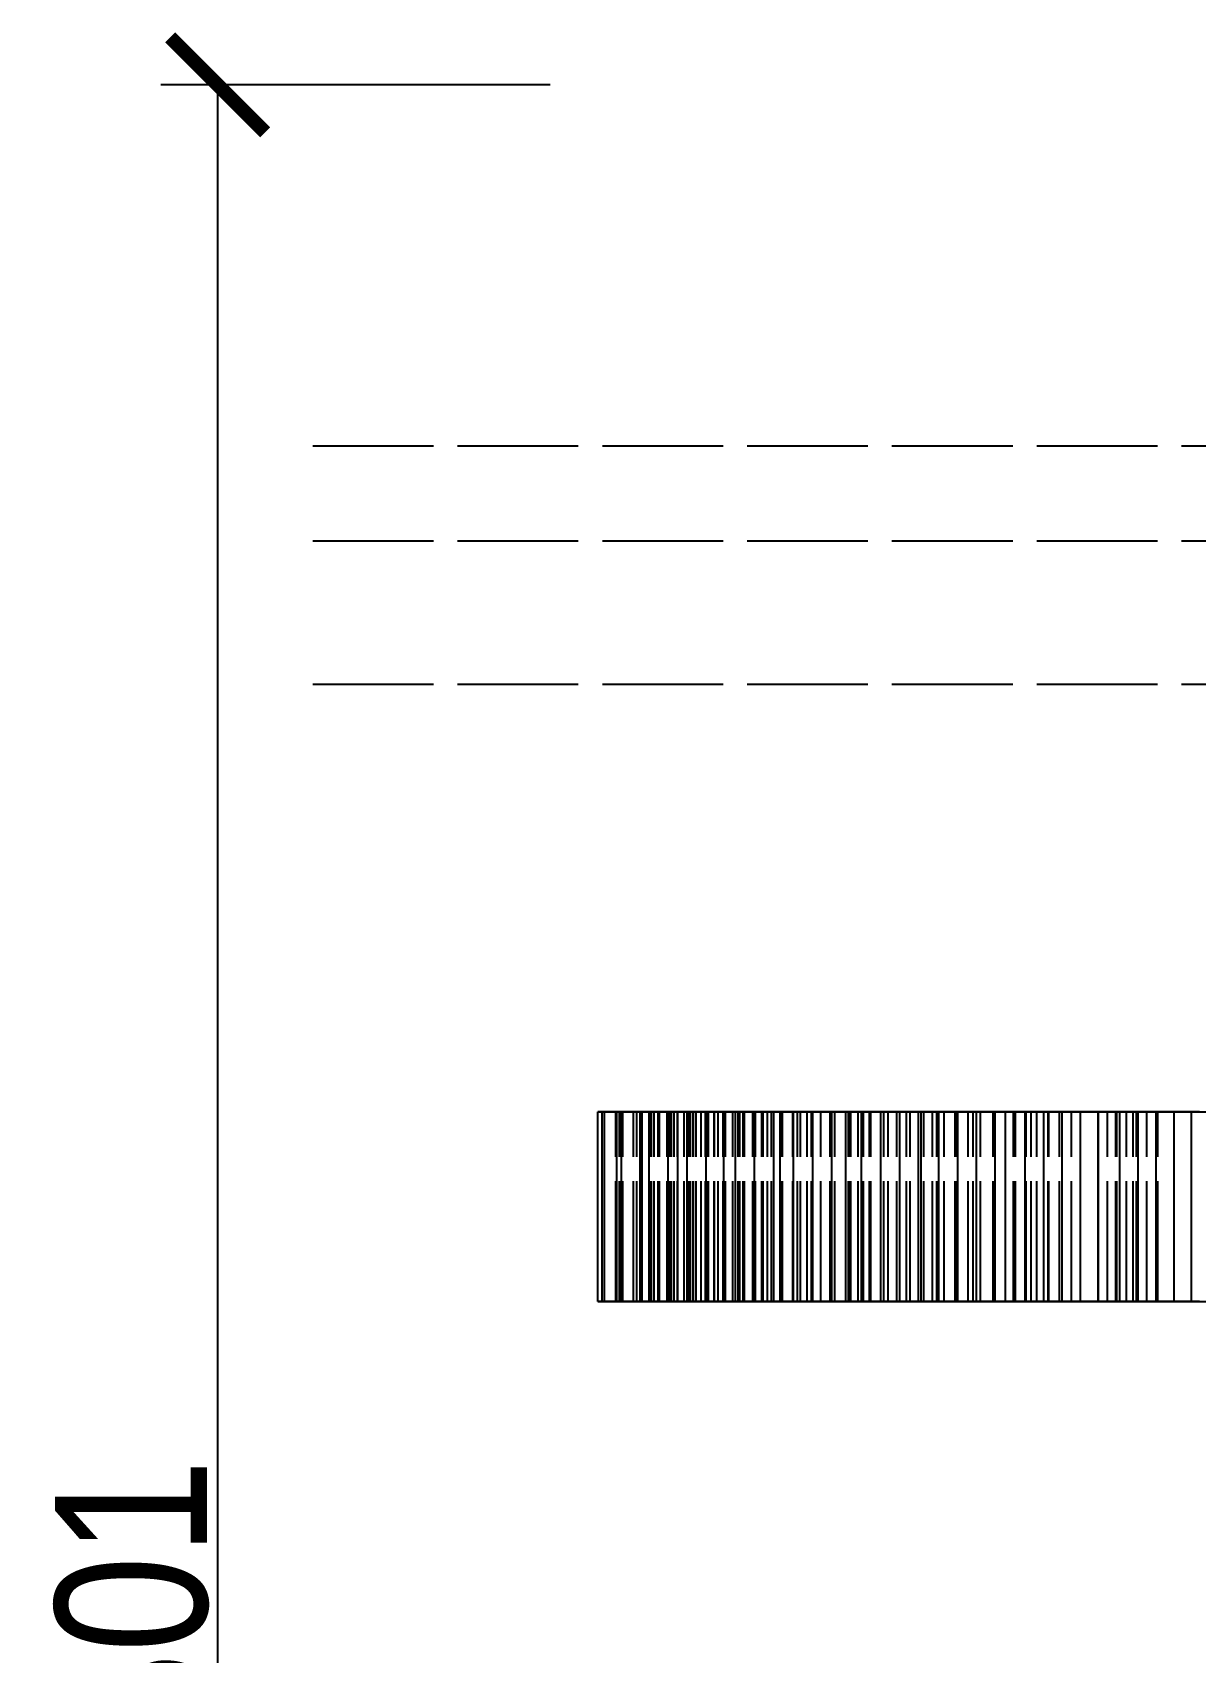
# Model space of a CAD drawing. Header units: millimetres. Extents: x -29 to 156, y -45 to 87.
# Drawn here: x -28.95 to -16.71, y 69.5 to 86.55 of the extents above; entities that cross this region are included whole.
import ezdxf

# ---------------------------------------------------------------- set-up
doc = ezdxf.new("R2010")
doc.units = ezdxf.units.MM
doc.linetypes.add('DASHED', pattern=[1.524, 1.27, -0.254])
for name, color, linetype in [('DIMS', 3, 'CONTINUOUS'), ('HIDDEN', 8, 'DASHED'), ('VISIBLE', 7, 'CONTINUOUS')]:
    doc.layers.add(name, color=color, linetype=linetype)
doc.styles.add('OpenSansCondensed-Light', font='OpenSansCondensed-Light.ttf')
doc.dimstyles.new('EZDXF', dxfattribs={"dimtxt": 0.25, "dimasz": 0.175, "dimexe": 0.375, "dimexo": 0.125, "dimgap": 0.1, "dimtad": 1, "dimlfac": 100, "dimzin": 12, "dimdsep": 46, "dimtxsty": 'OpenSansCondensed-Light', "dimblk": 'ARCHTICK', "dimcen": 2.5, "dimazin": 3, "dimtfac": 0.5, "dimtmove": 2, "dimatfit": 3})

# ---------------------------------------------------------------- blocks, each defined once
blk = doc.blocks.new('_ARCHTICK')
at = {"color": 0, "linetype": 'BYBLOCK', "const_width": 0.15}
blk.add_lwpolyline([(-0.5, -0.5), (0.5, 0.5)], dxfattribs=at)

msp = doc.modelspace()

# ---------------------------------------------------------------- linework, layer by layer
at = {"layer": 'HIDDEN'}
for p, q in [((-26, 82.20144), (26, 82.20144)), ((-26, 81.20144), (26, 81.20144)), ((-26, 79.69144), (26, 79.69144))]:
    msp.add_line(p, q, dxfattribs=at)
for points in [[(-22.99933, 75.19144), (-22.81111, 75.19144)], [(-22.99933, 73.19144), (-22.99933, 75.19144)], [(-22.95554, 75.19144), (-22.93108, 75.19144)], [(-22.7731, 75.19144), (-22.95554, 75.19144)], [(-22.95554, 75.19144), (-22.7731, 75.19144)], [(-22.81111, 75.19144), (-22.95554, 75.19144)], [(-22.95554, 73.19144), (-22.95554, 75.19144)], [(-22.93108, 75.19144), (-22.73799, 75.19144)], [(-22.93108, 73.19144), (-22.93108, 75.19144)], [(-22.81111, 75.19144), (-22.62269, 75.19144)], [(-22.62269, 75.19144), (-22.81111, 75.19144)], [(-22.81111, 73.19144), (-22.81111, 75.19144)], [(-22.81111, 73.19144), (-22.81111, 75.19144)], [(-22.7999, 75.19144), (-22.7511, 75.19144)], [(-22.62415, 75.19144), (-22.7999, 75.19144)], [(-22.7999, 75.19144), (-22.62415, 75.19144)], [(-22.73799, 75.19144), (-22.7999, 75.19144)], [(-22.7999, 73.19144), (-22.7999, 75.19144)], [(-22.59012, 75.19144), (-22.7731, 75.19144)], [(-22.7731, 75.19144), (-22.59012, 75.19144)], [(-22.7731, 73.19144), (-22.7731, 75.19144)], [(-22.7731, 73.19144), (-22.7731, 75.19144)], [(-22.7511, 75.19144), (-22.55408, 75.19144)], [(-22.7511, 73.19144), (-22.7511, 75.19144)], [(-22.73799, 75.19144), (-22.54505, 75.19144)], [(-22.54505, 75.19144), (-22.73799, 75.19144)], [(-22.73799, 73.19144), (-22.73799, 75.19144)], [(-22.73799, 73.19144), (-22.73799, 75.19144)], [(-22.44749, 75.19144), (-22.62415, 75.19144)], [(-22.62415, 75.19144), (-22.44749, 75.19144)], [(-22.62415, 73.19144), (-22.62415, 75.19144)], [(-22.62415, 73.19144), (-22.62415, 75.19144)], [(-22.62269, 75.19144), (-22.43413, 75.19144)], [(-22.43413, 75.19144), (-22.62269, 75.19144)], [(-22.62269, 73.19144), (-22.62269, 75.19144)], [(-22.62269, 73.19144), (-22.62269, 75.19144)], [(-22.40662, 75.19144), (-22.59012, 75.19144)], [(-22.59012, 75.19144), (-22.40662, 75.19144)], [(-22.59012, 73.19144), (-22.59012, 75.19144)], [(-22.59012, 73.19144), (-22.59012, 75.19144)], [(-22.55408, 75.19144), (-22.35757, 75.19144)], [(-22.55408, 73.19144), (-22.55408, 75.19144)], [(-22.54505, 75.19144), (-22.35234, 75.19144)], [(-22.35234, 75.19144), (-22.54505, 75.19144)], [(-22.54505, 73.19144), (-22.54505, 75.19144)], [(-22.54505, 73.19144), (-22.54505, 75.19144)], [(-22.53319, 75.19144), (-22.46029, 75.19144)], [(-22.36497, 75.19144), (-22.53319, 75.19144)], [(-22.53319, 75.19144), (-22.36497, 75.19144)], [(-22.35757, 75.19144), (-22.53319, 75.19144)], [(-22.53319, 73.19144), (-22.53319, 75.19144)], [(-22.46029, 75.19144), (-22.2603, 75.19144)], [(-22.46029, 73.19144), (-22.46029, 75.19144)], [(-22.26995, 75.19144), (-22.44749, 75.19144)], [(-22.44749, 75.19144), (-22.26995, 75.19144)], [(-22.44749, 73.19144), (-22.44749, 75.19144)], [(-22.44749, 73.19144), (-22.44749, 75.19144)], [(-22.43413, 75.19144), (-22.24546, 75.19144)], [(-22.24546, 75.19144), (-22.43413, 75.19144)], [(-22.43413, 73.19144), (-22.43413, 75.19144)], [(-22.43413, 73.19144), (-22.43413, 75.19144)], [(-22.22263, 75.19144), (-22.40662, 75.19144)], [(-22.40662, 75.19144), (-22.22263, 75.19144)], [(-22.40662, 73.19144), (-22.40662, 75.19144)], [(-22.40662, 73.19144), (-22.40662, 75.19144)], [(-22.1955, 75.19144), (-22.36497, 75.19144)], [(-22.36497, 75.19144), (-22.1955, 75.19144)], [(-22.36497, 73.19144), (-22.36497, 75.19144)], [(-22.36497, 73.19144), (-22.36497, 75.19144)], [(-22.35757, 75.19144), (-22.16165, 75.19144)], [(-22.16165, 75.19144), (-22.35757, 75.19144)], [(-22.35757, 73.19144), (-22.35757, 75.19144)], [(-22.35757, 73.19144), (-22.35757, 75.19144)], [(-22.35234, 75.19144), (-22.1599, 75.19144)], [(-22.1599, 75.19144), (-22.35234, 75.19144)], [(-22.35234, 73.19144), (-22.35234, 75.19144)], [(-22.35234, 73.19144), (-22.35234, 75.19144)], [(-22.09154, 75.19144), (-22.26995, 75.19144)], [(-22.26995, 75.19144), (-22.09154, 75.19144)], [(-22.26995, 73.19144), (-22.26995, 75.19144)], [(-22.26995, 73.19144), (-22.26995, 75.19144)], [(-22.2603, 75.19144), (-22.06117, 75.19144)], [(-22.2603, 73.19144), (-22.2603, 75.19144)], [(-22.24546, 75.19144), (-22.05674, 75.19144)], [(-22.05674, 75.19144), (-22.24546, 75.19144)], [(-22.24546, 73.19144), (-22.24546, 75.19144)], [(-22.24546, 73.19144), (-22.24546, 75.19144)], [(-22.03818, 75.19144), (-22.22263, 75.19144)], [(-22.22263, 75.19144), (-22.03818, 75.19144)], [(-22.22263, 73.19144), (-22.22263, 75.19144)], [(-22.22263, 73.19144), (-22.22263, 75.19144)], [(-22.02479, 75.19144), (-22.1955, 75.19144)], [(-22.1955, 75.19144), (-22.02479, 75.19144)], [(-22.1955, 73.19144), (-22.1955, 75.19144)], [(-22.1955, 73.19144), (-22.1955, 75.19144)], [(-22.16165, 75.19144), (-21.96639, 75.19144)], [(-21.96639, 75.19144), (-22.16165, 75.19144)], [(-22.16165, 73.19144), (-22.16165, 75.19144)], [(-22.16165, 73.19144), (-22.16165, 75.19144)], [(-22.1599, 75.19144), (-21.96783, 75.19144)], [(-21.96783, 75.19144), (-22.1599, 75.19144)], [(-22.1599, 73.19144), (-22.1599, 75.19144)], [(-22.1599, 73.19144), (-22.1599, 75.19144)], [(-22.1567, 75.19144), (-22.06005, 75.19144)], [(-21.99683, 75.19144), (-22.1567, 75.19144)], [(-22.1567, 75.19144), (-21.99683, 75.19144)], [(-22.06117, 75.19144), (-22.1567, 75.19144)], [(-22.1567, 73.19144), (-22.1567, 75.19144)], [(-21.91227, 75.19144), (-22.09154, 75.19144)], [(-22.09154, 75.19144), (-21.91227, 75.19144)], [(-22.09154, 73.19144), (-22.09154, 75.19144)], [(-22.09154, 73.19144), (-22.09154, 75.19144)], [(-22.06117, 75.19144), (-21.86299, 75.19144)], [(-21.86299, 75.19144), (-22.06117, 75.19144)], [(-22.06117, 73.19144), (-22.06117, 75.19144)], [(-22.06117, 73.19144), (-22.06117, 75.19144)], [(-22.06005, 75.19144), (-21.85807, 75.19144)], [(-22.06005, 73.19144), (-22.06005, 75.19144)], [(-22.05674, 75.19144), (-21.86802, 75.19144)], [(-21.86802, 75.19144), (-22.05674, 75.19144)], [(-22.05674, 73.19144), (-22.05674, 75.19144)], [(-22.05674, 73.19144), (-22.05674, 75.19144)], [(-21.8533, 75.19144), (-22.03818, 75.19144)], [(-22.03818, 75.19144), (-21.8533, 75.19144)], [(-22.03818, 73.19144), (-22.03818, 75.19144)], [(-22.03818, 73.19144), (-22.03818, 75.19144)], [(-21.85282, 75.19144), (-22.02479, 75.19144)], [(-22.02479, 75.19144), (-21.85282, 75.19144)], [(-22.02479, 73.19144), (-22.02479, 75.19144)], [(-22.02479, 73.19144), (-22.02479, 75.19144)], [(-21.83537, 75.19144), (-21.99683, 75.19144)], [(-21.99683, 75.19144), (-21.83537, 75.19144)], [(-21.99683, 73.19144), (-21.99683, 75.19144)], [(-21.99683, 73.19144), (-21.99683, 75.19144)], [(-21.96783, 75.19144), (-21.7762, 75.19144)], [(-21.7762, 75.19144), (-21.96783, 75.19144)], [(-21.96783, 73.19144), (-21.96783, 75.19144)], [(-21.96783, 73.19144), (-21.96783, 75.19144)], [(-21.96639, 75.19144), (-21.7719, 75.19144)], [(-21.7719, 75.19144), (-21.96639, 75.19144)], [(-21.96639, 73.19144), (-21.96639, 75.19144)], [(-21.96639, 73.19144), (-21.96639, 75.19144)], [(-21.73211, 75.19144), (-21.91227, 75.19144)], [(-21.91227, 75.19144), (-21.73211, 75.19144)], [(-21.91227, 73.19144), (-21.91227, 75.19144)], [(-21.91227, 73.19144), (-21.91227, 75.19144)], [(-21.86802, 75.19144), (-21.8533, 75.19144)], [(-21.8533, 75.19144), (-21.86802, 75.19144)], [(-21.86802, 73.19144), (-21.86802, 75.19144)], [(-21.86802, 73.19144), (-21.86802, 75.19144)], [(-21.86299, 75.19144), (-21.66586, 75.19144)], [(-21.66586, 75.19144), (-21.86299, 75.19144)], [(-21.86299, 73.19144), (-21.86299, 75.19144)], [(-21.86299, 73.19144), (-21.86299, 75.19144)], [(-21.85807, 75.19144), (-21.65729, 75.19144)], [(-21.85807, 73.19144), (-21.85807, 75.19144)], [(-21.8533, 73.19144), (-21.8533, 75.19144)], [(-21.8533, 73.19144), (-21.8533, 75.19144)], [(-21.67959, 75.19144), (-21.85282, 75.19144)], [(-21.85282, 75.19144), (-21.67959, 75.19144)], [(-21.85282, 73.19144), (-21.85282, 75.19144)], [(-21.85282, 73.19144), (-21.85282, 75.19144)], [(-21.67232, 75.19144), (-21.83537, 75.19144)], [(-21.83537, 75.19144), (-21.67232, 75.19144)], [(-21.83537, 73.19144), (-21.83537, 75.19144)], [(-21.83537, 73.19144), (-21.83537, 75.19144)], [(-21.7762, 75.19144), (-21.73211, 75.19144)], [(-21.73211, 75.19144), (-21.7762, 75.19144)], [(-21.7762, 73.19144), (-21.7762, 75.19144)], [(-21.7762, 73.19144), (-21.7762, 75.19144)], [(-21.7719, 75.19144), (-21.57829, 75.19144)], [(-21.57829, 75.19144), (-21.7719, 75.19144)], [(-21.7719, 73.19144), (-21.7719, 75.19144)], [(-21.7719, 73.19144), (-21.7719, 75.19144)], [(-21.73211, 73.19144), (-21.73211, 75.19144)], [(-21.73211, 73.19144), (-21.73211, 75.19144)], [(-21.50505, 75.19144), (-21.67959, 75.19144)], [(-21.67959, 75.19144), (-21.50505, 75.19144)], [(-21.67959, 73.19144), (-21.67959, 75.19144)], [(-21.67959, 73.19144), (-21.67959, 75.19144)], [(-21.50764, 75.19144), (-21.67232, 75.19144)], [(-21.67232, 75.19144), (-21.50764, 75.19144)], [(-21.67232, 73.19144), (-21.67232, 75.19144)], [(-21.67232, 73.19144), (-21.67232, 75.19144)], [(-21.67226, 75.19144), (-21.55234, 75.19144)], [(-21.52152, 75.19144), (-21.67226, 75.19144)], [(-21.67226, 75.19144), (-21.52152, 75.19144)], [(-21.65729, 75.19144), (-21.67226, 75.19144)], [(-21.67226, 73.19144), (-21.67226, 75.19144)], [(-21.66586, 75.19144), (-21.46989, 75.19144)], [(-21.46989, 75.19144), (-21.66586, 75.19144)], [(-21.66586, 73.19144), (-21.66586, 75.19144)], [(-21.66586, 73.19144), (-21.66586, 75.19144)], [(-21.65729, 75.19144), (-21.45781, 75.19144)], [(-21.45781, 75.19144), (-21.65729, 75.19144)], [(-21.65729, 73.19144), (-21.65729, 75.19144)], [(-21.65729, 73.19144), (-21.65729, 75.19144)], [(-21.57829, 75.19144), (-21.50505, 75.19144)], [(-21.50505, 75.19144), (-21.57829, 75.19144)], [(-21.57829, 73.19144), (-21.57829, 75.19144)], [(-21.57829, 73.19144), (-21.57829, 75.19144)], [(-21.55234, 75.19144), (-21.34934, 75.19144)], [(-21.55234, 73.19144), (-21.55234, 75.19144)], [(-21.36886, 75.19144), (-21.52152, 75.19144)], [(-21.52152, 75.19144), (-21.36886, 75.19144)], [(-21.52152, 73.19144), (-21.52152, 75.19144)], [(-21.52152, 73.19144), (-21.52152, 75.19144)], [(-21.3413, 75.19144), (-21.50764, 75.19144)], [(-21.50764, 75.19144), (-21.3413, 75.19144)], [(-21.50764, 73.19144), (-21.50764, 75.19144)], [(-21.50764, 73.19144), (-21.50764, 75.19144)], [(-21.50505, 73.19144), (-21.50505, 75.19144)], [(-21.50505, 73.19144), (-21.50505, 75.19144)], [(-21.46989, 75.19144), (-21.27525, 75.19144)], [(-21.27525, 75.19144), (-21.46989, 75.19144)], [(-21.46989, 73.19144), (-21.46989, 75.19144)], [(-21.46989, 73.19144), (-21.46989, 75.19144)], [(-21.45781, 75.19144), (-21.25977, 75.19144)], [(-21.25977, 75.19144), (-21.45781, 75.19144)], [(-21.45781, 73.19144), (-21.45781, 75.19144)], [(-21.45781, 73.19144), (-21.45781, 75.19144)], [(-21.21426, 75.19144), (-21.36886, 75.19144)], [(-21.36886, 75.19144), (-21.21426, 75.19144)], [(-21.36886, 73.19144), (-21.36886, 75.19144)], [(-21.36886, 73.19144), (-21.36886, 75.19144)], [(-21.34934, 75.19144), (-21.14789, 75.19144)], [(-21.34934, 73.19144), (-21.34934, 75.19144)], [(-21.17322, 75.19144), (-21.3413, 75.19144)], [(-21.3413, 75.19144), (-21.17322, 75.19144)], [(-21.3413, 73.19144), (-21.3413, 75.19144)], [(-21.3413, 73.19144), (-21.3413, 75.19144)], [(-21.27525, 75.19144), (-21.17322, 75.19144)], [(-21.17322, 75.19144), (-21.27525, 75.19144)], [(-21.27525, 73.19144), (-21.27525, 75.19144)], [(-21.27525, 73.19144), (-21.27525, 75.19144)], [(-21.25977, 75.19144), (-21.06329, 75.19144)], [(-21.06329, 75.19144), (-21.25977, 75.19144)], [(-21.25977, 73.19144), (-21.25977, 75.19144)], [(-21.25977, 73.19144), (-21.25977, 75.19144)], [(-21.05767, 75.19144), (-21.21426, 75.19144)], [(-21.21426, 75.19144), (-21.05767, 75.19144)], [(-21.21426, 73.19144), (-21.21426, 75.19144)], [(-21.21426, 73.19144), (-21.21426, 75.19144)], [(-21.17322, 73.19144), (-21.17322, 75.19144)], [(-21.17322, 73.19144), (-21.17322, 75.19144)], [(-21.14789, 75.19144), (-20.9481, 75.19144)], [(-21.14789, 73.19144), (-21.14789, 75.19144)], [(-21.08224, 75.19144), (-20.93963, 75.19144)], [(-20.94137, 75.19144), (-21.08224, 75.19144)], [(-21.08224, 75.19144), (-20.94137, 75.19144)], [(-20.9481, 75.19144), (-21.08224, 75.19144)], [(-21.08224, 73.19144), (-21.08224, 75.19144)], [(-21.06329, 75.19144), (-20.86856, 75.19144)], [(-20.86856, 75.19144), (-21.06329, 75.19144)], [(-21.06329, 73.19144), (-21.06329, 75.19144)], [(-21.06329, 73.19144), (-21.06329, 75.19144)], [(-20.89903, 75.19144), (-21.05767, 75.19144)], [(-21.05767, 75.19144), (-20.89903, 75.19144)], [(-21.05767, 73.19144), (-21.05767, 75.19144)], [(-21.05767, 73.19144), (-21.05767, 75.19144)], [(-20.9481, 75.19144), (-20.75011, 75.19144)], [(-20.75011, 75.19144), (-20.9481, 75.19144)], [(-20.9481, 73.19144), (-20.9481, 75.19144)], [(-20.9481, 73.19144), (-20.9481, 75.19144)], [(-20.79825, 75.19144), (-20.94137, 75.19144)], [(-20.94137, 75.19144), (-20.79825, 75.19144)], [(-20.94137, 73.19144), (-20.94137, 75.19144)], [(-20.94137, 73.19144), (-20.94137, 75.19144)], [(-20.93963, 75.19144), (-20.73661, 75.19144)], [(-20.93963, 73.19144), (-20.93963, 75.19144)], [(-20.73823, 75.19144), (-20.89903, 75.19144)], [(-20.89903, 75.19144), (-20.73823, 75.19144)], [(-20.89903, 73.19144), (-20.89903, 75.19144)], [(-20.89903, 73.19144), (-20.89903, 75.19144)], [(-20.86856, 75.19144), (-20.73823, 75.19144)], [(-20.73823, 75.19144), (-20.86856, 75.19144)], [(-20.86856, 73.19144), (-20.86856, 75.19144)], [(-20.86856, 73.19144), (-20.86856, 75.19144)], [(-20.65286, 75.19144), (-20.79825, 75.19144)], [(-20.79825, 75.19144), (-20.65286, 75.19144)], [(-20.79825, 73.19144), (-20.79825, 75.19144)], [(-20.79825, 73.19144), (-20.79825, 75.19144)], [(-20.75011, 75.19144), (-20.55407, 75.19144)], [(-20.55407, 75.19144), (-20.75011, 75.19144)], [(-20.75011, 73.19144), (-20.75011, 75.19144)], [(-20.75011, 73.19144), (-20.75011, 75.19144)], [(-20.73823, 73.19144), (-20.73823, 75.19144)], [(-20.73823, 73.19144), (-20.73823, 75.19144)], [(-20.73661, 75.19144), (-20.53547, 75.19144)], [(-20.73661, 73.19144), (-20.73661, 75.19144)], [(-20.50512, 75.19144), (-20.65286, 75.19144)], [(-20.65286, 75.19144), (-20.50512, 75.19144)], [(-20.65286, 73.19144), (-20.65286, 75.19144)], [(-20.65286, 73.19144), (-20.65286, 75.19144)], [(-20.55407, 75.19144), (-20.3602, 75.19144)], [(-20.3602, 75.19144), (-20.55407, 75.19144)], [(-20.55407, 73.19144), (-20.55407, 75.19144)], [(-20.55407, 73.19144), (-20.55407, 75.19144)], [(-20.53547, 75.19144), (-20.33633, 75.19144)], [(-20.53547, 73.19144), (-20.53547, 75.19144)], [(-20.35495, 75.19144), (-20.50512, 75.19144)], [(-20.50512, 75.19144), (-20.35495, 75.19144)], [(-20.50512, 73.19144), (-20.50512, 75.19144)], [(-20.50512, 73.19144), (-20.50512, 75.19144)], [(-20.38951, 75.19144), (-20.2249, 75.19144)], [(-20.25919, 75.19144), (-20.38951, 75.19144)], [(-20.38951, 75.19144), (-20.25919, 75.19144)], [(-20.33633, 75.19144), (-20.38951, 75.19144)], [(-20.38951, 73.19144), (-20.38951, 75.19144)], [(-20.3602, 75.19144), (-20.20221, 75.19144)], [(-20.20221, 75.19144), (-20.3602, 75.19144)], [(-20.3602, 73.19144), (-20.3602, 75.19144)], [(-20.3602, 73.19144), (-20.3602, 75.19144)], [(-20.20221, 75.19144), (-20.35495, 75.19144)], [(-20.35495, 75.19144), (-20.20221, 75.19144)], [(-20.35495, 73.19144), (-20.35495, 75.19144)], [(-20.35495, 73.19144), (-20.35495, 75.19144)], [(-20.33633, 75.19144), (-20.13935, 75.19144)], [(-20.13935, 75.19144), (-20.33633, 75.19144)], [(-20.33633, 73.19144), (-20.33633, 75.19144)], [(-20.33633, 73.19144), (-20.33633, 75.19144)], [(-20.12631, 75.19144), (-20.25919, 75.19144)], [(-20.25919, 75.19144), (-20.12631, 75.19144)], [(-20.25919, 73.19144), (-20.25919, 75.19144)], [(-20.25919, 73.19144), (-20.25919, 75.19144)], [(-20.2249, 75.19144), (-20.02285, 75.19144)], [(-20.2249, 73.19144), (-20.2249, 75.19144)], [(-20.20221, 73.19144), (-20.20221, 75.19144)], [(-20.20221, 73.19144), (-20.20221, 75.19144)], [(-20.13935, 75.19144), (-19.94472, 75.19144)], [(-19.94472, 75.19144), (-20.13935, 75.19144)], [(-20.13935, 73.19144), (-20.13935, 75.19144)], [(-20.13935, 73.19144), (-20.13935, 75.19144)], [(-19.99083, 75.19144), (-20.12631, 75.19144)], [(-20.12631, 75.19144), (-19.99083, 75.19144)], [(-20.12631, 73.19144), (-20.12631, 75.19144)], [(-20.12631, 73.19144), (-20.12631, 75.19144)], [(-20.02285, 75.19144), (-19.82299, 75.19144)], [(-20.02285, 73.19144), (-20.02285, 75.19144)], [(-19.85266, 75.19144), (-19.99083, 75.19144)], [(-19.99083, 75.19144), (-19.85266, 75.19144)], [(-19.99083, 73.19144), (-19.99083, 75.19144)], [(-19.99083, 73.19144), (-19.99083, 75.19144)], [(-19.94472, 75.19144), (-19.75265, 75.19144)], [(-19.75265, 75.19144), (-19.94472, 75.19144)], [(-19.94472, 73.19144), (-19.94472, 75.19144)], [(-19.94472, 73.19144), (-19.94472, 75.19144)], [(-19.71169, 75.19144), (-19.85266, 75.19144)], [(-19.85266, 75.19144), (-19.71169, 75.19144)], [(-19.85266, 73.19144), (-19.85266, 75.19144)], [(-19.85266, 73.19144), (-19.85266, 75.19144)], [(-19.82299, 75.19144), (-19.62548, 75.19144)], [(-19.82299, 73.19144), (-19.82299, 75.19144)], [(-19.75265, 75.19144), (-19.56777, 75.19144)], [(-19.56777, 75.19144), (-19.75265, 75.19144)], [(-19.75265, 73.19144), (-19.75265, 75.19144)], [(-19.75265, 73.19144), (-19.75265, 75.19144)], [(-19.56777, 75.19144), (-19.71169, 75.19144)], [(-19.71169, 75.19144), (-19.56777, 75.19144)], [(-19.71169, 73.19144), (-19.71169, 75.19144)], [(-19.71169, 73.19144), (-19.71169, 75.19144)], [(-19.62548, 75.19144), (-19.43048, 75.19144)], [(-19.62548, 73.19144), (-19.62548, 75.19144)], [(-19.59744, 75.19144), (-19.41163, 75.19144)], [(-19.4783, 75.19144), (-19.59744, 75.19144)], [(-19.59744, 75.19144), (-19.4783, 75.19144)], [(-19.43048, 75.19144), (-19.59744, 75.19144)], [(-19.59744, 73.19144), (-19.59744, 75.19144)], [(-19.56777, 73.19144), (-19.56777, 75.19144)], [(-19.56777, 73.19144), (-19.56777, 75.19144)], [(-19.35632, 75.19144), (-19.4783, 75.19144)], [(-19.4783, 75.19144), (-19.35632, 75.19144)], [(-19.4783, 73.19144), (-19.4783, 75.19144)], [(-19.4783, 73.19144), (-19.4783, 75.19144)], [(-19.43048, 75.19144), (-19.23819, 75.19144)], [(-19.23819, 75.19144), (-19.43048, 75.19144)], [(-19.43048, 73.19144), (-19.43048, 75.19144)], [(-19.43048, 73.19144), (-19.43048, 75.19144)], [(-19.41163, 75.19144), (-19.21153, 75.19144)], [(-19.41163, 73.19144), (-19.41163, 75.19144)], [(-19.23141, 75.19144), (-19.35632, 75.19144)], [(-19.35632, 75.19144), (-19.23141, 75.19144)], [(-19.35632, 73.19144), (-19.35632, 75.19144)], [(-19.35632, 73.19144), (-19.35632, 75.19144)], [(-19.23819, 75.19144), (-19.04886, 75.19144)], [(-19.04886, 75.19144), (-19.23819, 75.19144)], [(-19.23819, 73.19144), (-19.23819, 75.19144)], [(-19.23819, 73.19144), (-19.23819, 75.19144)], [(-19.10349, 75.19144), (-19.23141, 75.19144)], [(-19.23141, 75.19144), (-19.10349, 75.19144)], [(-19.23141, 73.19144), (-19.23141, 75.19144)], [(-19.23141, 73.19144), (-19.23141, 75.19144)], [(-19.21153, 75.19144), (-19.01395, 75.19144)], [(-19.21153, 73.19144), (-19.21153, 75.19144)], [(-18.97241, 75.19144), (-19.10349, 75.19144)], [(-19.10349, 75.19144), (-18.97241, 75.19144)], [(-19.10349, 73.19144), (-19.10349, 75.19144)], [(-19.10349, 73.19144), (-19.10349, 75.19144)], [(-19.04886, 75.19144), (-18.83799, 75.19144)], [(-18.83799, 75.19144), (-19.04886, 75.19144)], [(-19.04886, 73.19144), (-19.04886, 75.19144)], [(-19.04886, 73.19144), (-19.04886, 75.19144)], [(-19.01395, 75.19144), (-18.81902, 75.19144)], [(-19.01395, 73.19144), (-19.01395, 75.19144)], [(-18.83799, 75.19144), (-18.97241, 75.19144)], [(-18.97241, 75.19144), (-18.83799, 75.19144)], [(-18.97241, 73.19144), (-18.97241, 75.19144)], [(-18.97241, 73.19144), (-18.97241, 75.19144)], [(-18.83799, 73.19144), (-18.83799, 75.19144)], [(-18.83799, 73.19144), (-18.83799, 75.19144)], [(-18.81902, 75.19144), (-18.62695, 75.19144)], [(-18.81902, 73.19144), (-18.81902, 75.19144)], [(-18.7099, 75.19144), (-18.5038, 75.19144)], [(-18.60253, 75.19144), (-18.7099, 75.19144)], [(-18.7099, 75.19144), (-18.60253, 75.19144)], [(-18.62695, 75.19144), (-18.7099, 75.19144)], [(-18.7099, 73.19144), (-18.7099, 75.19144)], [(-18.62695, 75.19144), (-18.43794, 75.19144)], [(-18.43794, 75.19144), (-18.62695, 75.19144)], [(-18.62695, 73.19144), (-18.62695, 75.19144)], [(-18.62695, 73.19144), (-18.62695, 75.19144)], [(-18.49202, 75.19144), (-18.60253, 75.19144)], [(-18.60253, 75.19144), (-18.49202, 75.19144)], [(-18.60253, 73.19144), (-18.60253, 75.19144)], [(-18.60253, 73.19144), (-18.60253, 75.19144)], [(-18.5038, 75.19144), (-18.30663, 75.19144)], [(-18.5038, 73.19144), (-18.5038, 75.19144)], [(-18.3783, 75.19144), (-18.49202, 75.19144)], [(-18.49202, 75.19144), (-18.3783, 75.19144)], [(-18.49202, 73.19144), (-18.49202, 75.19144)], [(-18.49202, 73.19144), (-18.49202, 75.19144)], [(-18.43794, 75.19144), (-18.25227, 75.19144)], [(-18.25227, 75.19144), (-18.43794, 75.19144)], [(-18.43794, 73.19144), (-18.43794, 75.19144)], [(-18.43794, 73.19144), (-18.43794, 75.19144)], [(-18.26124, 75.19144), (-18.3783, 75.19144)], [(-18.3783, 75.19144), (-18.26124, 75.19144)], [(-18.3783, 73.19144), (-18.3783, 75.19144)], [(-18.3783, 73.19144), (-18.3783, 75.19144)], [(-18.30663, 75.19144), (-18.11227, 75.19144)], [(-18.30663, 73.19144), (-18.30663, 75.19144)], [(-18.14069, 75.19144), (-18.26124, 75.19144)], [(-18.26124, 75.19144), (-18.14069, 75.19144)], [(-18.26124, 73.19144), (-18.26124, 75.19144)], [(-18.26124, 73.19144), (-18.26124, 75.19144)], [(-18.25227, 75.19144), (-18.01644, 75.19144)], [(-18.01644, 75.19144), (-18.25227, 75.19144)], [(-18.25227, 73.19144), (-18.25227, 75.19144)], [(-18.25227, 73.19144), (-18.25227, 75.19144)], [(-18.01644, 75.19144), (-18.14069, 75.19144)], [(-18.14069, 75.19144), (-18.01644, 75.19144)], [(-18.14069, 73.19144), (-18.14069, 75.19144)], [(-18.14069, 73.19144), (-18.14069, 75.19144)], [(-18.11227, 75.19144), (-17.92088, 75.19144)], [(-18.11227, 73.19144), (-18.11227, 75.19144)], [(-18.01644, 73.19144), (-18.01644, 75.19144)], [(-18.01644, 73.19144), (-18.01644, 75.19144)], [(-17.92088, 75.19144), (-17.73266, 75.19144)], [(-17.92088, 73.19144), (-17.92088, 75.19144)], [(-17.73266, 75.19144), (-17.54786, 75.19144)], [(-17.73266, 73.19144), (-17.73266, 75.19144)], [(-17.7312, 75.19144), (-17.50582, 75.19144)], [(-17.63612, 75.19144), (-17.7312, 75.19144)], [(-17.7312, 75.19144), (-17.63612, 75.19144)], [(-17.54786, 75.19144), (-17.7312, 75.19144)], [(-17.7312, 73.19144), (-17.7312, 75.19144)], [(-17.53764, 75.19144), (-17.63612, 75.19144)], [(-17.63612, 75.19144), (-17.53764, 75.19144)], [(-17.63612, 73.19144), (-17.63612, 75.19144)], [(-17.63612, 73.19144), (-17.63612, 75.19144)], [(-17.54786, 75.19144), (-17.36676, 75.19144)], [(-17.36676, 75.19144), (-17.54786, 75.19144)], [(-17.54786, 73.19144), (-17.54786, 75.19144)], [(-17.54786, 73.19144), (-17.54786, 75.19144)], [(-17.43565, 75.19144), (-17.53764, 75.19144)], [(-17.53764, 75.19144), (-17.43565, 75.19144)], [(-17.53764, 73.19144), (-17.53764, 75.19144)], [(-17.53764, 73.19144), (-17.53764, 75.19144)], [(-17.50582, 75.19144), (-17.31253, 75.19144)], [(-17.50582, 73.19144), (-17.50582, 75.19144)], [(-17.33003, 75.19144), (-17.43565, 75.19144)], [(-17.43565, 75.19144), (-17.33003, 75.19144)], [(-17.43565, 73.19144), (-17.43565, 75.19144)], [(-17.43565, 73.19144), (-17.43565, 75.19144)], [(-17.36676, 75.19144), (-17.10711, 75.19144)], [(-17.10711, 75.19144), (-17.36676, 75.19144)], [(-17.36676, 73.19144), (-17.36676, 75.19144)], [(-17.36676, 73.19144), (-17.36676, 75.19144)], [(-17.22059, 75.19144), (-17.33003, 75.19144)], [(-17.33003, 75.19144), (-17.22059, 75.19144)], [(-17.33003, 73.19144), (-17.33003, 75.19144)], [(-17.33003, 73.19144), (-17.33003, 75.19144)], [(-17.31253, 75.19144), (-17.12234, 75.19144)], [(-17.31253, 73.19144), (-17.31253, 75.19144)], [(-17.10711, 75.19144), (-17.22059, 75.19144)], [(-17.22059, 75.19144), (-17.10711, 75.19144)], [(-17.22059, 73.19144), (-17.22059, 75.19144)], [(-17.22059, 73.19144), (-17.22059, 75.19144)], [(-17.12234, 75.19144), (-16.93543, 75.19144)], [(-17.12234, 73.19144), (-17.12234, 75.19144)], [(-17.10711, 73.19144), (-17.10711, 75.19144)], [(-17.10711, 73.19144), (-17.10711, 75.19144)], [(-16.93543, 75.19144), (-16.75199, 75.19144)], [(-16.93543, 73.19144), (-16.93543, 75.19144)], [(-16.75199, 75.19144), (-16.57229, 75.19144)], [(-16.75199, 73.19144), (-16.75199, 75.19144)], [(-22.99933, 73.19144), (-22.81111, 73.19144)], [(-22.95554, 73.19144), (-22.93108, 73.19144)], [(-22.7731, 73.19144), (-22.95554, 73.19144)], [(-22.95554, 73.19144), (-22.7731, 73.19144)], [(-22.81111, 73.19144), (-22.95554, 73.19144)], [(-22.93108, 73.19144), (-22.73799, 73.19144)], [(-22.81111, 73.19144), (-22.62269, 73.19144)], [(-22.62269, 73.19144), (-22.81111, 73.19144)], [(-22.7999, 73.19144), (-22.7511, 73.19144)], [(-22.62415, 73.19144), (-22.7999, 73.19144)], [(-22.7999, 73.19144), (-22.62415, 73.19144)], [(-22.73799, 73.19144), (-22.7999, 73.19144)], [(-22.59012, 73.19144), (-22.7731, 73.19144)], [(-22.7731, 73.19144), (-22.59012, 73.19144)], [(-22.7511, 73.19144), (-22.55408, 73.19144)], [(-22.73799, 73.19144), (-22.54505, 73.19144)], [(-22.54505, 73.19144), (-22.73799, 73.19144)], [(-22.44749, 73.19144), (-22.62415, 73.19144)], [(-22.62415, 73.19144), (-22.44749, 73.19144)], [(-22.62269, 73.19144), (-22.43413, 73.19144)], [(-22.43413, 73.19144), (-22.62269, 73.19144)], [(-22.40662, 73.19144), (-22.59012, 73.19144)], [(-22.59012, 73.19144), (-22.40662, 73.19144)], [(-22.55408, 73.19144), (-22.35757, 73.19144)], [(-22.54505, 73.19144), (-22.35234, 73.19144)], [(-22.35234, 73.19144), (-22.54505, 73.19144)], [(-22.53319, 73.19144), (-22.46029, 73.19144)], [(-22.36497, 73.19144), (-22.53319, 73.19144)], [(-22.53319, 73.19144), (-22.36497, 73.19144)], [(-22.35757, 73.19144), (-22.53319, 73.19144)], [(-22.46029, 73.19144), (-22.2603, 73.19144)], [(-22.26995, 73.19144), (-22.44749, 73.19144)], [(-22.44749, 73.19144), (-22.26995, 73.19144)], [(-22.43413, 73.19144), (-22.24546, 73.19144)], [(-22.24546, 73.19144), (-22.43413, 73.19144)], [(-22.22263, 73.19144), (-22.40662, 73.19144)], [(-22.40662, 73.19144), (-22.22263, 73.19144)], [(-22.1955, 73.19144), (-22.36497, 73.19144)], [(-22.36497, 73.19144), (-22.1955, 73.19144)], [(-22.35757, 73.19144), (-22.16165, 73.19144)], [(-22.16165, 73.19144), (-22.35757, 73.19144)], [(-22.35234, 73.19144), (-22.1599, 73.19144)], [(-22.1599, 73.19144), (-22.35234, 73.19144)], [(-22.09154, 73.19144), (-22.26995, 73.19144)], [(-22.26995, 73.19144), (-22.09154, 73.19144)], [(-22.2603, 73.19144), (-22.06117, 73.19144)], [(-22.24546, 73.19144), (-22.05674, 73.19144)], [(-22.05674, 73.19144), (-22.24546, 73.19144)], [(-22.03818, 73.19144), (-22.22263, 73.19144)], [(-22.22263, 73.19144), (-22.03818, 73.19144)], [(-22.02479, 73.19144), (-22.1955, 73.19144)], [(-22.1955, 73.19144), (-22.02479, 73.19144)], [(-22.16165, 73.19144), (-21.96639, 73.19144)], [(-21.96639, 73.19144), (-22.16165, 73.19144)], [(-22.1599, 73.19144), (-21.96783, 73.19144)], [(-21.96783, 73.19144), (-22.1599, 73.19144)], [(-22.1567, 73.19144), (-22.06005, 73.19144)], [(-21.99683, 73.19144), (-22.1567, 73.19144)], [(-22.1567, 73.19144), (-21.99683, 73.19144)], [(-22.06117, 73.19144), (-22.1567, 73.19144)], [(-21.91227, 73.19144), (-22.09154, 73.19144)], [(-22.09154, 73.19144), (-21.91227, 73.19144)], [(-22.06117, 73.19144), (-21.86299, 73.19144)], [(-21.86299, 73.19144), (-22.06117, 73.19144)], [(-22.06005, 73.19144), (-21.85807, 73.19144)], [(-22.05674, 73.19144), (-21.86802, 73.19144)], [(-21.86802, 73.19144), (-22.05674, 73.19144)], [(-21.8533, 73.19144), (-22.03818, 73.19144)], [(-22.03818, 73.19144), (-21.8533, 73.19144)], [(-21.85282, 73.19144), (-22.02479, 73.19144)], [(-22.02479, 73.19144), (-21.85282, 73.19144)], [(-21.83537, 73.19144), (-21.99683, 73.19144)], [(-21.99683, 73.19144), (-21.83537, 73.19144)], [(-21.96783, 73.19144), (-21.7762, 73.19144)], [(-21.7762, 73.19144), (-21.96783, 73.19144)], [(-21.96639, 73.19144), (-21.7719, 73.19144)], [(-21.7719, 73.19144), (-21.96639, 73.19144)], [(-21.73211, 73.19144), (-21.91227, 73.19144)], [(-21.91227, 73.19144), (-21.73211, 73.19144)], [(-21.86802, 73.19144), (-21.8533, 73.19144)], [(-21.8533, 73.19144), (-21.86802, 73.19144)], [(-21.86299, 73.19144), (-21.66586, 73.19144)], [(-21.66586, 73.19144), (-21.86299, 73.19144)], [(-21.85807, 73.19144), (-21.65729, 73.19144)], [(-21.67959, 73.19144), (-21.85282, 73.19144)], [(-21.85282, 73.19144), (-21.67959, 73.19144)], [(-21.67232, 73.19144), (-21.83537, 73.19144)], [(-21.83537, 73.19144), (-21.67232, 73.19144)], [(-21.7762, 73.19144), (-21.73211, 73.19144)], [(-21.73211, 73.19144), (-21.7762, 73.19144)], [(-21.7719, 73.19144), (-21.57829, 73.19144)], [(-21.57829, 73.19144), (-21.7719, 73.19144)], [(-21.50505, 73.19144), (-21.67959, 73.19144)], [(-21.67959, 73.19144), (-21.50505, 73.19144)], [(-21.50764, 73.19144), (-21.67232, 73.19144)], [(-21.67232, 73.19144), (-21.50764, 73.19144)], [(-21.67226, 73.19144), (-21.55234, 73.19144)], [(-21.52152, 73.19144), (-21.67226, 73.19144)], [(-21.67226, 73.19144), (-21.52152, 73.19144)], [(-21.65729, 73.19144), (-21.67226, 73.19144)], [(-21.66586, 73.19144), (-21.46989, 73.19144)], [(-21.46989, 73.19144), (-21.66586, 73.19144)], [(-21.65729, 73.19144), (-21.45781, 73.19144)], [(-21.45781, 73.19144), (-21.65729, 73.19144)], [(-21.57829, 73.19144), (-21.50505, 73.19144)], [(-21.50505, 73.19144), (-21.57829, 73.19144)], [(-21.55234, 73.19144), (-21.34934, 73.19144)], [(-21.36886, 73.19144), (-21.52152, 73.19144)], [(-21.52152, 73.19144), (-21.36886, 73.19144)], [(-21.3413, 73.19144), (-21.50764, 73.19144)], [(-21.50764, 73.19144), (-21.3413, 73.19144)], [(-21.46989, 73.19144), (-21.27525, 73.19144)], [(-21.27525, 73.19144), (-21.46989, 73.19144)], [(-21.45781, 73.19144), (-21.25977, 73.19144)], [(-21.25977, 73.19144), (-21.45781, 73.19144)], [(-21.21426, 73.19144), (-21.36886, 73.19144)], [(-21.36886, 73.19144), (-21.21426, 73.19144)], [(-21.34934, 73.19144), (-21.14789, 73.19144)], [(-21.17322, 73.19144), (-21.3413, 73.19144)], [(-21.3413, 73.19144), (-21.17322, 73.19144)], [(-21.27525, 73.19144), (-21.17322, 73.19144)], [(-21.17322, 73.19144), (-21.27525, 73.19144)], [(-21.25977, 73.19144), (-21.06329, 73.19144)], [(-21.06329, 73.19144), (-21.25977, 73.19144)], [(-21.05767, 73.19144), (-21.21426, 73.19144)], [(-21.21426, 73.19144), (-21.05767, 73.19144)], [(-21.14789, 73.19144), (-20.9481, 73.19144)], [(-21.08224, 73.19144), (-20.93963, 73.19144)], [(-20.94137, 73.19144), (-21.08224, 73.19144)], [(-21.08224, 73.19144), (-20.94137, 73.19144)], [(-20.9481, 73.19144), (-21.08224, 73.19144)], [(-21.06329, 73.19144), (-20.86856, 73.19144)], [(-20.86856, 73.19144), (-21.06329, 73.19144)], [(-20.89903, 73.19144), (-21.05767, 73.19144)], [(-21.05767, 73.19144), (-20.89903, 73.19144)], [(-20.9481, 73.19144), (-20.75011, 73.19144)], [(-20.75011, 73.19144), (-20.9481, 73.19144)], [(-20.79825, 73.19144), (-20.94137, 73.19144)], [(-20.94137, 73.19144), (-20.79825, 73.19144)], [(-20.93963, 73.19144), (-20.73661, 73.19144)], [(-20.73823, 73.19144), (-20.89903, 73.19144)], [(-20.89903, 73.19144), (-20.73823, 73.19144)], [(-20.86856, 73.19144), (-20.73823, 73.19144)], [(-20.73823, 73.19144), (-20.86856, 73.19144)], [(-20.65286, 73.19144), (-20.79825, 73.19144)], [(-20.79825, 73.19144), (-20.65286, 73.19144)], [(-20.75011, 73.19144), (-20.55407, 73.19144)], [(-20.55407, 73.19144), (-20.75011, 73.19144)], [(-20.73661, 73.19144), (-20.53547, 73.19144)], [(-20.50512, 73.19144), (-20.65286, 73.19144)], [(-20.65286, 73.19144), (-20.50512, 73.19144)], [(-20.55407, 73.19144), (-20.3602, 73.19144)], [(-20.3602, 73.19144), (-20.55407, 73.19144)], [(-20.53547, 73.19144), (-20.33633, 73.19144)], [(-20.35495, 73.19144), (-20.50512, 73.19144)], [(-20.50512, 73.19144), (-20.35495, 73.19144)], [(-20.38951, 73.19144), (-20.2249, 73.19144)], [(-20.25919, 73.19144), (-20.38951, 73.19144)], [(-20.38951, 73.19144), (-20.25919, 73.19144)], [(-20.33633, 73.19144), (-20.38951, 73.19144)], [(-20.3602, 73.19144), (-20.20221, 73.19144)], [(-20.20221, 73.19144), (-20.3602, 73.19144)], [(-20.20221, 73.19144), (-20.35495, 73.19144)], [(-20.35495, 73.19144), (-20.20221, 73.19144)], [(-20.33633, 73.19144), (-20.13935, 73.19144)], [(-20.13935, 73.19144), (-20.33633, 73.19144)], [(-20.12631, 73.19144), (-20.25919, 73.19144)], [(-20.25919, 73.19144), (-20.12631, 73.19144)], [(-20.2249, 73.19144), (-20.02285, 73.19144)], [(-20.13935, 73.19144), (-19.94472, 73.19144)], [(-19.94472, 73.19144), (-20.13935, 73.19144)], [(-19.99083, 73.19144), (-20.12631, 73.19144)], [(-20.12631, 73.19144), (-19.99083, 73.19144)], [(-20.02285, 73.19144), (-19.82299, 73.19144)], [(-19.85266, 73.19144), (-19.99083, 73.19144)], [(-19.99083, 73.19144), (-19.85266, 73.19144)], [(-19.94472, 73.19144), (-19.75265, 73.19144)], [(-19.75265, 73.19144), (-19.94472, 73.19144)], [(-19.71169, 73.19144), (-19.85266, 73.19144)], [(-19.85266, 73.19144), (-19.71169, 73.19144)], [(-19.82299, 73.19144), (-19.62548, 73.19144)], [(-19.75265, 73.19144), (-19.56777, 73.19144)], [(-19.56777, 73.19144), (-19.75265, 73.19144)], [(-19.56777, 73.19144), (-19.71169, 73.19144)], [(-19.71169, 73.19144), (-19.56777, 73.19144)], [(-19.62548, 73.19144), (-19.43048, 73.19144)], [(-19.59744, 73.19144), (-19.41163, 73.19144)], [(-19.4783, 73.19144), (-19.59744, 73.19144)], [(-19.59744, 73.19144), (-19.4783, 73.19144)], [(-19.43048, 73.19144), (-19.59744, 73.19144)], [(-19.35632, 73.19144), (-19.4783, 73.19144)], [(-19.4783, 73.19144), (-19.35632, 73.19144)], [(-19.43048, 73.19144), (-19.23819, 73.19144)], [(-19.23819, 73.19144), (-19.43048, 73.19144)], [(-19.41163, 73.19144), (-19.21153, 73.19144)], [(-19.23141, 73.19144), (-19.35632, 73.19144)], [(-19.35632, 73.19144), (-19.23141, 73.19144)], [(-19.23819, 73.19144), (-19.04886, 73.19144)], [(-19.04886, 73.19144), (-19.23819, 73.19144)], [(-19.10349, 73.19144), (-19.23141, 73.19144)], [(-19.23141, 73.19144), (-19.10349, 73.19144)], [(-19.21153, 73.19144), (-19.01395, 73.19144)], [(-18.97241, 73.19144), (-19.10349, 73.19144)], [(-19.10349, 73.19144), (-18.97241, 73.19144)], [(-19.04886, 73.19144), (-18.83799, 73.19144)], [(-18.83799, 73.19144), (-19.04886, 73.19144)], [(-19.01395, 73.19144), (-18.81902, 73.19144)], [(-18.83799, 73.19144), (-18.97241, 73.19144)], [(-18.97241, 73.19144), (-18.83799, 73.19144)], [(-18.81902, 73.19144), (-18.62695, 73.19144)], [(-18.7099, 73.19144), (-18.5038, 73.19144)], [(-18.60253, 73.19144), (-18.7099, 73.19144)], [(-18.7099, 73.19144), (-18.60253, 73.19144)], [(-18.62695, 73.19144), (-18.7099, 73.19144)], [(-18.62695, 73.19144), (-18.43794, 73.19144)], [(-18.43794, 73.19144), (-18.62695, 73.19144)], [(-18.49202, 73.19144), (-18.60253, 73.19144)], [(-18.60253, 73.19144), (-18.49202, 73.19144)], [(-18.5038, 73.19144), (-18.30663, 73.19144)], [(-18.3783, 73.19144), (-18.49202, 73.19144)], [(-18.49202, 73.19144), (-18.3783, 73.19144)], [(-18.43794, 73.19144), (-18.25227, 73.19144)], [(-18.25227, 73.19144), (-18.43794, 73.19144)], [(-18.26124, 73.19144), (-18.3783, 73.19144)], [(-18.3783, 73.19144), (-18.26124, 73.19144)], [(-18.30663, 73.19144), (-18.11227, 73.19144)], [(-18.14069, 73.19144), (-18.26124, 73.19144)], [(-18.26124, 73.19144), (-18.14069, 73.19144)], [(-18.25227, 73.19144), (-18.01644, 73.19144)], [(-18.01644, 73.19144), (-18.25227, 73.19144)], [(-18.01644, 73.19144), (-18.14069, 73.19144)], [(-18.14069, 73.19144), (-18.01644, 73.19144)], [(-18.11227, 73.19144), (-17.92088, 73.19144)], [(-17.92088, 73.19144), (-17.73266, 73.19144)], [(-17.73266, 73.19144), (-17.54786, 73.19144)], [(-17.7312, 73.19144), (-17.50582, 73.19144)], [(-17.63612, 73.19144), (-17.7312, 73.19144)], [(-17.7312, 73.19144), (-17.63612, 73.19144)], [(-17.54786, 73.19144), (-17.7312, 73.19144)], [(-17.53764, 73.19144), (-17.63612, 73.19144)], [(-17.63612, 73.19144), (-17.53764, 73.19144)], [(-17.54786, 73.19144), (-17.36676, 73.19144)], [(-17.36676, 73.19144), (-17.54786, 73.19144)], [(-17.43565, 73.19144), (-17.53764, 73.19144)], [(-17.53764, 73.19144), (-17.43565, 73.19144)], [(-17.50582, 73.19144), (-17.31253, 73.19144)], [(-17.33003, 73.19144), (-17.43565, 73.19144)], [(-17.43565, 73.19144), (-17.33003, 73.19144)], [(-17.36676, 73.19144), (-17.10711, 73.19144)], [(-17.10711, 73.19144), (-17.36676, 73.19144)], [(-17.22059, 73.19144), (-17.33003, 73.19144)], [(-17.33003, 73.19144), (-17.22059, 73.19144)], [(-17.31253, 73.19144), (-17.12234, 73.19144)], [(-17.10711, 73.19144), (-17.22059, 73.19144)], [(-17.22059, 73.19144), (-17.10711, 73.19144)], [(-17.12234, 73.19144), (-16.93543, 73.19144)], [(-16.93543, 73.19144), (-16.75199, 73.19144)], [(-16.75199, 73.19144), (-16.57229, 73.19144)]]:
    msp.add_lwpolyline(points, dxfattribs=at)
at = {"layer": 'VISIBLE'}
for points in [[(-22.95554, 75.19144), (-22.99933, 75.19144)], [(-22.99933, 73.19144), (-22.99933, 75.19144)], [(-22.93108, 75.19144), (-22.95554, 75.19144)], [(-22.95554, 73.19144), (-22.95554, 75.19144)], [(-22.7999, 75.19144), (-22.93108, 75.19144)], [(-22.93108, 73.19144), (-22.93108, 75.19144)], [(-22.7511, 75.19144), (-22.7999, 75.19144)], [(-22.7999, 73.19144), (-22.7999, 75.19144)], [(-22.55408, 75.19144), (-22.7511, 75.19144)], [(-22.7511, 73.19144), (-22.7511, 75.19144)], [(-22.53319, 75.19144), (-22.55408, 75.19144)], [(-22.55408, 73.19144), (-22.55408, 75.19144)], [(-22.46029, 75.19144), (-22.53319, 75.19144)], [(-22.53319, 73.19144), (-22.53319, 75.19144)], [(-22.2603, 75.19144), (-22.46029, 75.19144)], [(-22.46029, 73.19144), (-22.46029, 75.19144)], [(-22.1567, 75.19144), (-22.2603, 75.19144)], [(-22.2603, 73.19144), (-22.2603, 75.19144)], [(-22.06005, 75.19144), (-22.1567, 75.19144)], [(-22.1567, 73.19144), (-22.1567, 75.19144)], [(-21.85807, 75.19144), (-22.06005, 75.19144)], [(-22.06005, 73.19144), (-22.06005, 75.19144)], [(-21.67226, 75.19144), (-21.85807, 75.19144)], [(-21.85807, 73.19144), (-21.85807, 75.19144)], [(-21.55234, 75.19144), (-21.67226, 75.19144)], [(-21.67226, 73.19144), (-21.67226, 75.19144)], [(-21.34934, 75.19144), (-21.55234, 75.19144)], [(-21.55234, 73.19144), (-21.55234, 75.19144)], [(-21.14789, 75.19144), (-21.34934, 75.19144)], [(-21.34934, 73.19144), (-21.34934, 75.19144)], [(-21.08224, 75.19144), (-21.14789, 75.19144)], [(-21.14789, 73.19144), (-21.14789, 75.19144)], [(-20.93963, 75.19144), (-21.08224, 75.19144)], [(-21.08224, 73.19144), (-21.08224, 75.19144)], [(-20.73661, 75.19144), (-20.93963, 75.19144)], [(-20.93963, 73.19144), (-20.93963, 75.19144)], [(-20.53547, 75.19144), (-20.73661, 75.19144)], [(-20.73661, 73.19144), (-20.73661, 75.19144)], [(-20.38951, 75.19144), (-20.53547, 75.19144)], [(-20.53547, 73.19144), (-20.53547, 75.19144)], [(-20.2249, 75.19144), (-20.38951, 75.19144)], [(-20.38951, 73.19144), (-20.38951, 75.19144)], [(-20.02285, 75.19144), (-20.2249, 75.19144)], [(-20.2249, 73.19144), (-20.2249, 75.19144)], [(-19.82299, 75.19144), (-20.02285, 75.19144)], [(-20.02285, 73.19144), (-20.02285, 75.19144)], [(-19.62548, 75.19144), (-19.82299, 75.19144)], [(-19.82299, 73.19144), (-19.82299, 75.19144)], [(-19.59744, 75.19144), (-19.62548, 75.19144)], [(-19.62548, 73.19144), (-19.62548, 75.19144)], [(-19.41163, 75.19144), (-19.59744, 75.19144)], [(-19.59744, 73.19144), (-19.59744, 75.19144)], [(-19.21153, 75.19144), (-19.41163, 75.19144)], [(-19.41163, 73.19144), (-19.41163, 75.19144)], [(-19.01395, 75.19144), (-19.21153, 75.19144)], [(-19.21153, 73.19144), (-19.21153, 75.19144)], [(-18.81902, 75.19144), (-19.01395, 75.19144)], [(-19.01395, 73.19144), (-19.01395, 75.19144)], [(-18.7099, 75.19144), (-18.81902, 75.19144)], [(-18.81902, 73.19144), (-18.81902, 75.19144)], [(-18.5038, 75.19144), (-18.7099, 75.19144)], [(-18.7099, 73.19144), (-18.7099, 75.19144)], [(-18.30663, 75.19144), (-18.5038, 75.19144)], [(-18.5038, 73.19144), (-18.5038, 75.19144)], [(-18.11227, 75.19144), (-18.30663, 75.19144)], [(-18.30663, 73.19144), (-18.30663, 75.19144)], [(-17.92088, 75.19144), (-18.11227, 75.19144)], [(-18.11227, 73.19144), (-18.11227, 75.19144)], [(-17.73266, 75.19144), (-17.92088, 75.19144)], [(-17.92088, 73.19144), (-17.92088, 75.19144)], [(-17.7312, 75.19144), (-17.73266, 75.19144)], [(-17.73266, 73.19144), (-17.73266, 75.19144)], [(-17.50582, 75.19144), (-17.7312, 75.19144)], [(-17.7312, 73.19144), (-17.7312, 75.19144)], [(-17.31253, 75.19144), (-17.50582, 75.19144)], [(-17.50582, 73.19144), (-17.50582, 75.19144)], [(-17.12234, 75.19144), (-17.31253, 75.19144)], [(-17.31253, 73.19144), (-17.31253, 75.19144)], [(-16.93543, 75.19144), (-17.12234, 75.19144)], [(-17.12234, 73.19144), (-17.12234, 75.19144)], [(-16.75199, 75.19144), (-16.93543, 75.19144)], [(-16.93543, 73.19144), (-16.93543, 75.19144)], [(-16.66612, 75.19144), (-16.75199, 75.19144)], [(-16.75199, 73.19144), (-16.75199, 75.19144)], [(-22.95554, 73.19144), (-22.99933, 73.19144)], [(-22.93108, 73.19144), (-22.95554, 73.19144)], [(-22.7999, 73.19144), (-22.93108, 73.19144)], [(-22.7511, 73.19144), (-22.7999, 73.19144)], [(-22.55408, 73.19144), (-22.7511, 73.19144)], [(-22.53319, 73.19144), (-22.55408, 73.19144)], [(-22.46029, 73.19144), (-22.53319, 73.19144)], [(-22.2603, 73.19144), (-22.46029, 73.19144)], [(-22.1567, 73.19144), (-22.2603, 73.19144)], [(-22.06005, 73.19144), (-22.1567, 73.19144)], [(-21.85807, 73.19144), (-22.06005, 73.19144)], [(-21.67226, 73.19144), (-21.85807, 73.19144)], [(-21.55234, 73.19144), (-21.67226, 73.19144)], [(-21.34934, 73.19144), (-21.55234, 73.19144)], [(-21.14789, 73.19144), (-21.34934, 73.19144)], [(-21.08224, 73.19144), (-21.14789, 73.19144)], [(-20.93963, 73.19144), (-21.08224, 73.19144)], [(-20.73661, 73.19144), (-20.93963, 73.19144)], [(-20.53547, 73.19144), (-20.73661, 73.19144)], [(-20.38951, 73.19144), (-20.53547, 73.19144)], [(-20.2249, 73.19144), (-20.38951, 73.19144)], [(-20.02285, 73.19144), (-20.2249, 73.19144)], [(-19.82299, 73.19144), (-20.02285, 73.19144)], [(-19.62548, 73.19144), (-19.82299, 73.19144)], [(-19.59744, 73.19144), (-19.62548, 73.19144)], [(-19.41163, 73.19144), (-19.59744, 73.19144)], [(-19.21153, 73.19144), (-19.41163, 73.19144)], [(-19.01395, 73.19144), (-19.21153, 73.19144)], [(-18.81902, 73.19144), (-19.01395, 73.19144)], [(-18.7099, 73.19144), (-18.81902, 73.19144)], [(-18.5038, 73.19144), (-18.7099, 73.19144)], [(-18.30663, 73.19144), (-18.5038, 73.19144)], [(-18.11227, 73.19144), (-18.30663, 73.19144)], [(-17.92088, 73.19144), (-18.11227, 73.19144)], [(-17.73266, 73.19144), (-17.92088, 73.19144)], [(-17.7312, 73.19144), (-17.73266, 73.19144)], [(-17.50582, 73.19144), (-17.7312, 73.19144)], [(-17.31253, 73.19144), (-17.50582, 73.19144)], [(-17.12234, 73.19144), (-17.31253, 73.19144)], [(-16.93543, 73.19144), (-17.12234, 73.19144)], [(-16.75199, 73.19144), (-16.93543, 73.19144)], [(-16.66612, 73.19144), (-16.75199, 73.19144)]]:
    msp.add_lwpolyline(points, dxfattribs=at)

# ---------------------------------------------------------------- dimensions: what is measured, and where the dimension line sits
at = {"layer": 'DIMS'}
msp.add_linear_dim(base=(-27, 52.99144), p1=(-23, 52.99144), p2=(-23, 86.00144), angle=90, dimstyle='EZDXF', override={"dimtxt": 1.6, "dimasz": 1, "dimexe": 0.6, "dimexo": 0.5, "dimdec": 2}, dxfattribs=at).render()

doc.saveas('drawing.dxf')
